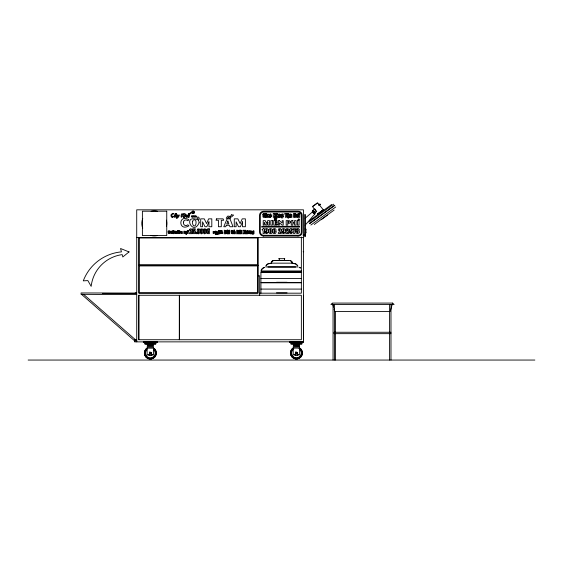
<?xml version="1.0" encoding="UTF-8"?>
<svg xmlns="http://www.w3.org/2000/svg" width="563" height="563" viewBox="0 0 563 563"><rect width="100%" height="100%" fill="white"/><g stroke="black" fill="none" stroke-linecap="round" stroke-linejoin="round"><path stroke-width="0.84" d="M138.801 339.728L138.843 295.272L301.36 295.272L301.36 339.728L138.801 339.728L138.801 295.272M179.393 295.272L179.358 339.728L179.358 295.364M301.332 215.249L301.325 232.505M215.228 233.476L215.552 233.645L215.221 233.518M220.548 232.702L220.872 232.864L220.541 232.737M150.701 352.466L149.751 352.719L149.589 354.943L147.126 354.943L147.126 348.166L153.579 348.166L153.579 354.943L151.102 354.943L151.102 353.071M314.161 211.589C313.69 212.42 313.922 210.463 313.675 211.737M192.532 216.706L193.088 216.178L192.652 216.572M136.373 293.112L136.64 294.576L81.072 294.343L81.079 292.95L136.506 293.063M295.744 352.818L296.595 353.677L296.947 352.473M194.193 216.783L194.404 216.171L194.524 216.678M247.565 230.914L246.861 230.95L246.693 233.173L246.524 230.95L245.792 230.95L246.087 233.821L247.593 233.807L247.868 230.534L247.488 230.872M292.063 263.034L291.571 261.331L289.938 260.578M193.756 216.354L193.609 216.769L193.763 216.248M172.25 231.189L171.539 231.224L171.37 233.04L171.201 231.224L170.455 231.224L170.673 233.518L172.285 233.554L172.559 230.879L172.179 231.161M390.49 310.593L392.573 303.084L332.43 303.084L330.889 304.477L394.114 304.477L392.573 303.084M261.133 270.226L262.562 268.291L264.371 267.277M261.323 270.261L262.245 268.804L264.455 267.404M320.136 212.392L320.854 211.871L321.22 212.448L320.868 211.864M265.799 265.919L268.03 263.709L271.359 263.16M297.827 265.919L295.596 263.709L292.267 263.16L292.007 261.577L289.973 260.444M266.222 265.44L267.003 264.526M305.16 225.158L314.773 214.06A1.576 1.576 0 0 0 315.027 212.16M82.501 294.146L81.98 294.745L134.993 341.157M153.425 345.605L147.281 345.605M299.488 345.534L293.344 345.534M305.16 218.226L312.873 211.582M312.768 206.234L317.286 202.954M314.858 208.88L312.951 210.266A1.576 1.576 0 0 0 312.606 212.469A1.576 1.576 0 0 0 314.808 212.821L316.716 211.435M317.764 213.806L322.944 210.041M317.419 214.06L323.296 209.788L317.736 202.947L312.627 206.663L314.323 209.274M317.497 214.412L323.542 210.02M309.671 220.478L331.734 204.453M321.03 212.575L320.854 211.871M308.834 222.202L333.627 204.186M309.495 223.511L334.668 205.221M309.615 223.68L334.788 205.389M310.889 225.031L335.682 207.015M314.281 224.489L334.119 210.076M321.17 219.718L327.448 215.15M319.707 212.652L321.396 211.547M320.263 213.074L320.671 212.807M320.727 211.962L321.199 212.462L320.819 211.892M267.531 264.146L270.627 263.308M293.189 347.082L299.643 346.928M147.126 346.217L153.579 346.217M293.189 346.146L299.643 346.146M305.195 233.328L305.934 232.983L305.934 229.028L305.195 228.684M312.986 218.74L313.359 218.585M305.195 232.674L305.934 232.42M147.126 347.153L153.579 347.153M273.646 260.444C271.69 260.19 271.486 262.801 270.993 263.16L292.633 263.16L292.19 263.21M273.688 260.578L272.049 261.331L271.556 263.034M302.831 235.017L304.928 235.017M263.618 236.08L298.031 236.08M136.718 237.607L303.443 237.607M303.168 251.703L303.724 251.703M274.681 260.416L288.946 260.416M274.674 260.556L288.953 260.556M292.999 263.308L296.096 264.146M138.801 265.222L258.079 265.222M138.801 265.567L258.079 265.567M265.652 266.918L297.975 266.918M267.981 267.024L295.645 267.024M260.972 270.951L301.247 270.951M260.972 271.999L301.747 271.999M301.205 272.203L260.929 272.203L260.929 282.626L301.205 282.626M258.079 275.821L259.677 275.821L259.677 295.272M260.929 278.53L301.205 278.53M276.461 282.281L287.074 282.281M301.205 282.767L260.929 282.767L260.929 293.182M260.929 289.086L301.205 289.086M276.461 292.837L287.074 292.837M136.274 293.119L134.951 293.182L136.492 293.203M259.677 293.182L301.36 293.182L301.36 237.023M303.443 295.272L303.443 339.728M390.258 311.423L334.739 311.423L334.049 308.925M390.982 332.261L334.021 332.261L334.021 333.655L390.982 333.655M289.389 341.945L303.443 341.945M143.326 342.015L157.38 342.015M289.389 342.248L303.443 342.248M143.326 342.311L157.38 342.311M291.05 343.071L301.782 343.071M144.987 343.141L155.719 343.141M291.317 343.212L301.515 343.212M145.254 343.282L155.451 343.282M144.522 343.472L156.183 343.472M290.585 343.402L302.247 343.402M144.951 344.373L155.754 344.373M291.015 344.303L301.817 344.303M147.126 344.746L153.579 344.746M293.189 344.676L299.643 344.676M28.15 360.053L534.85 360.053M102.367 293.386L135.254 293.527M313.704 212.997L313.64 212.983A1.576 1.569 0 0 1 312.528 211.871L314.773 214.06M305.195 229.338L305.934 229.591M150.546 352.347L151.004 352.698M299.256 267.277L300.515 267.904M299.171 267.404L300.389 268.002M296.912 352.508L295.765 352.628L295.652 354.873L293.189 354.873L293.189 348.096L299.643 348.096L299.643 354.873L297.165 354.873L297.088 352.818M83.535 294.287L135.894 340.129M296.624 264.526L297.405 265.44M320.319 212.258L320.741 212.758M320.361 212.223L320.783 212.73L320.46 212.16M320.41 212.195L320.819 212.708M150.849 352.579L150.532 353.747L149.652 353.071M320.502 212.124L320.987 212.596M319.939 204.003L320.467 204.735M319.833 204.08L320.361 204.812M315.322 209.52L316.251 210.794M320.762 211.934L321.128 212.504M314.534 209.119L316.237 211.779M332.663 303.921L333.585 307.257M390.982 304.477L390.982 360.053M389.596 304.477L389.596 360.053M335.407 311.423L335.407 332.261M335.407 334L335.407 360.053M334.436 304.477L334.436 360.053M333.05 304.477L333.05 360.053M305.16 214.609L305.16 236.566M304.928 214.376L304.928 236.798M299.27 344.303L299.27 344.676M293.562 344.303L293.562 344.676M284.54 260.416L284.54 258.677L279.206 258.677L279.206 260.416M258.079 237.607L258.079 293.182L138.801 293.182L138.801 237.607M157.183 342.015L143.53 342.015M153.206 344.373L153.206 344.746M147.499 344.373L147.499 344.746M263.618 236.059A4.223 4.223 0 0 1 259.466 232.033L259.494 215.263A4.223 4.223 0 0 1 263.618 211.238L298.031 211.209A4.018 4.018 0 0 1 302.183 215.263L302.155 232.026A3.85 3.85 0 0 1 298.031 236.052M301.339 232.505A3.026 3.026 0 0 1 298.517 235.25L263.646 235.271A3.406 3.406 0 0 1 260.296 232.005L260.317 215.284A3.406 3.406 0 0 1 263.646 212.04L298.045 212.019A3.202 3.202 0 0 1 301.353 215.249M166.388 220.161A12.506 12.506 0 0 1 166.388 226.629M157.541 235.475A12.506 12.506 0 0 1 151.074 235.475M142.756 228.177A12.506 12.506 0 0 1 142.756 218.606M151.074 211.315A12.506 12.506 0 0 1 157.541 211.315M299.389 347.85A5.954 5.954 0 0 1 300.98 356.829A5.954 5.954 0 0 1 291.859 356.829A5.954 5.954 0 0 1 293.443 347.85M299.847 349.574A4.849 4.849 0 0 1 299.847 356.428A4.849 4.849 0 0 1 292.985 356.428A4.849 4.849 0 0 1 292.985 349.574M298.622 354.275A2.548 2.548 0 0 1 294.21 354.275M299.059 348.42A5.292 5.292 0 0 1 300.473 356.4A5.292 5.292 0 0 1 292.366 356.4A5.292 5.292 0 0 1 293.773 348.42M299.417 347.8A6.003 6.003 0 0 1 301.015 356.858A6.003 6.003 0 0 1 291.817 356.858A6.003 6.003 0 0 1 293.414 347.8M153.333 347.913A5.954 5.954 0 0 1 154.916 356.9A6.003 6.003 0 0 1 145.754 356.928A6.003 6.003 0 0 1 147.351 347.871M147.379 347.913A5.954 5.954 0 0 0 145.796 356.9A5.954 5.954 0 0 0 154.916 356.9A6.003 6.003 0 0 0 153.354 347.871M153.783 349.644A4.849 4.849 0 0 1 153.783 356.499A4.849 4.849 0 0 1 146.922 356.499A4.849 4.849 0 0 1 146.922 349.644M152.559 354.345A2.548 2.548 0 0 1 148.146 354.345M154.093 349.327A5.292 5.292 0 0 1 154.093 356.815A5.292 5.292 0 0 1 146.612 356.815A5.292 5.292 0 0 1 146.612 349.327M209.387 229.254L209.38 233.659L208.31 233.659C208.493 233.286 206.347 234.299 206.748 232.547C205.27 229.113 208.317 230.204 208.303 229.261L207.536 228.951L209.38 228.662L209.387 229.254M213.166 231.71L213.152 233.413L214.496 232.765A1.499 1.499 0 0 0 214.594 231.998L214.081 231.414L213.166 231.71M219.373 231.998C216.368 235.193 218.817 227.417 219.373 231.984M222.237 230.943C222.132 233.708 220.837 230.26 222.237 230.943M192.525 216.206L192.328 216.776L192.525 216.206M221.35 232.026L220.379 232.35L220.661 231.104L221.301 231.309L220.661 232.146L221.35 232.026M266.939 232.266L266.672 232.822L266.369 232.195L264.955 232.195C266.721 236.608 270.852 229.704 267.108 228.627C265.567 228.17 264.504 229.542 264.976 230.992C265.004 232.723 267.502 230.921 266.939 232.266M283.9 232.266L283.639 232.822L283.337 232.195L281.922 232.195C283.689 236.608 287.82 229.704 284.076 228.627C282.535 228.17 281.472 229.542 281.936 230.992C281.972 232.723 284.47 230.921 283.9 232.266M291.395 232.266L291.127 232.822L290.825 232.195L289.41 232.195C291.177 236.608 295.308 229.704 291.564 228.627C290.022 228.17 288.96 229.542 289.431 230.992C289.459 232.723 291.958 230.921 291.395 232.266M253.301 230.957L252.231 231.435L252.372 233.342L253.273 233.188L253.195 233.884L252.252 233.715L252.808 234.292L254.004 233.687L254.019 230.957L253.301 230.957M271.676 216.03C267.904 221.878 269.797 208.725 271.676 216.03M298.404 216.03C298.854 217.501 296.237 217.965 296.173 216.495C294.794 213.729 298.51 214.728 297.982 213.504L298.559 213.504L298.404 216.03M262.879 214.334L262.942 216.79A0.915 0.915 0 0 0 263.378 217.29L265.229 217.332L265.229 215.228L264.033 215.228C264.35 220.583 263.54 211.097 264.209 214.855C267.172 214.989 263.055 211.751 262.879 214.334M215.094 232.603C215.376 233.849 215.692 230.788 215.094 232.603M283.302 216.593C282.563 219.471 280.163 217.36 282.07 216.91C279.677 216.678 281.416 212.772 283.302 214.116L283.302 216.593M185.931 216.734C187.388 219.69 187.563 211.906 185.213 215.777C186.297 211.442 183.988 215.186 184.087 217.353C185.473 217.656 186.466 213.278 185.931 216.734M219.598 231.956C220.45 233.941 219.859 229.866 219.598 231.956M272.182 231.9L271.999 232.927A1.274 1.274 0 0 1 271.289 233.462C267.481 234.855 267.988 226.713 271.64 228.881A1.035 1.035 0 0 1 272.112 229.507L272.182 231.9M276.025 231.9L275.849 232.927A1.274 1.274 0 0 1 275.131 233.462C271.324 234.855 271.838 226.713 275.49 228.881A1.035 1.035 0 0 1 275.961 229.507L276.025 231.9M219.669 230.83L220.098 230.563L219.669 230.83M218.958 231.126C218.55 232.498 218.184 230.274 218.958 231.126M187.247 216.241L187.789 217.374L189.442 216.868L188.239 216.987L188 216.248C191.434 215.784 187.761 213.06 187.247 216.241M219.014 232.09C218.557 233.532 218.05 231.034 219.014 232.076M237.903 231.238C237.459 232.603 237.389 229.922 237.903 231.238M214.25 232.315C213.476 235.017 213.461 230.112 214.25 232.315M183.566 222.111C182.694 224.771 185.783 226.854 187.796 224.806L188.908 225.833C178.175 232.083 178.14 213.504 188.908 219.725L187.796 220.752C186.423 219.31 183.489 219.802 183.566 222.111M195.389 232.111C195.84 234.299 191.997 234.208 192.602 232.04L193.672 232.04C194.221 234.588 194.847 229.345 192.715 231.442L192.715 228.747L195.234 228.747L195.234 229.676L193.637 229.676L193.637 230.415L195.115 230.549L195.389 232.111M296.103 231.611C295.406 235.228 301.747 233.026 298.805 230.753C300.459 229.795 298.425 227.874 297.046 228.669C295.272 229.261 297.004 230.76 296.103 231.611M194.995 216.34L194.749 216.776L194.995 216.34M195.467 216.34L195.192 216.762L195.467 216.34M195.938 216.34L195.664 216.762L195.938 216.34M171.771 215.678L172.158 216.917L173.58 216.438C172.102 219.739 168.999 214.447 172.559 213.49A1.872 1.872 0 0 1 173.242 213.363C175.762 214.77 171.131 212.849 171.771 215.678M193.229 216.516L193.637 216.22L193.243 216.459M208.31 232.28C207.346 235.264 208.148 226.72 208.31 232.28M217.219 232.61C216.164 234.201 215.657 231.196 217.17 231.632C216.621 231.534 216.171 233.258 217.219 232.61M279.48 214.116L280.698 214.475L280.74 217.332L279.762 217.332L279.621 214.623L279.459 217.332L278.481 217.332L278.481 214.116L279.48 214.116M290.67 214.116L291.887 214.475L291.93 217.332L290.951 217.332L290.811 214.623L290.649 217.332L289.671 217.332L289.671 214.116L290.67 214.116M174.614 216.361C175.6 217.923 175.874 212.723 174.614 216.361M175.55 216.459C176.113 219.098 177.324 215.538 176.289 214.609C173.714 213.433 173.144 219.577 175.55 216.459M189.576 229.753L189.555 230.471L190.597 230.471C192.082 228.064 189.457 232.596 189.457 233.659L192.279 233.659L192.279 232.737L190.604 232.737L192.152 230.767L192.124 229.169L190.336 228.754L189.576 229.753M238.691 231.104C238.48 238.445 237.509 228.627 237.438 233.807L236.65 233.807L236.65 230.239L238.318 230.351L238.691 231.104M180.237 232.688L179.745 233.49L178.175 233.554L178.175 230.64C180.681 229.957 179.717 231.836 180.237 232.688M191.547 216.016L191.828 217.142L196.332 216.818L196.037 215.72L191.547 216.016M253.28 232.568C252.597 233.983 253.266 229.591 253.28 232.568M266.932 214.813L266.911 215.362L267.833 215.362C268.938 213.708 266.158 216.375 267.129 217.248A0.83 0.83 0 0 0 267.784 217.367L269.121 217.332C270.17 215.699 268.284 212.575 266.932 214.813M275.961 214.813L275.94 215.362L276.855 215.362C277.96 213.708 275.18 216.375 276.151 217.248A0.83 0.83 0 0 0 276.806 217.367L278.143 217.332C279.192 215.699 277.306 212.575 275.961 214.813M287.151 214.813L287.13 215.362L288.045 215.362C289.15 213.708 286.37 216.375 287.341 217.248A0.83 0.83 0 0 0 287.996 217.367L289.333 217.332C290.381 215.699 288.495 212.575 287.151 214.813M297.517 231.484C297.165 234.623 298.883 230.872 297.517 231.484M179.435 232.66C178.971 233.983 178.943 231.358 179.435 232.66M274.244 218.768L276.602 218.838A1.21 1.21 0 0 0 276.996 218.12L274.983 217.888L274.244 218.768M279.544 229.591L279.522 230.309L278.256 230.309L278.389 229.275A1.203 1.203 0 0 1 279.044 228.705C282.007 227.698 282.028 231.548 279.818 232.653L281.366 232.653L281.366 233.469L278.256 233.469L278.256 232.786C278.671 232.582 281.183 228.824 279.544 229.591M287.031 229.591L287.01 230.309L285.744 230.309L285.877 229.275A1.203 1.203 0 0 1 286.532 228.705C289.495 227.698 289.516 231.548 287.306 232.653L288.861 232.653L288.861 233.469L285.744 233.469L285.744 232.786C286.159 232.582 288.678 228.824 287.031 229.591M215.903 232.259C216.656 233.012 214.911 233.765 214.763 232.589A1.372 1.372 0 0 1 214.989 232.062L215.882 231.752L215.903 232.259M231.09 230.978L231.224 233.546L233.103 233.807L233.103 231.843L232.062 231.843C232.399 236.376 231.428 228.55 232.35 231.456L233.103 231.456L232.927 230.492L231.506 230.33A0.852 0.852 0 0 0 231.14 230.767L231.09 230.978M266.939 230.703C265.729 232.245 267.01 227.058 266.939 230.703M283.9 230.703C282.689 232.245 283.977 227.058 283.9 230.703M291.395 230.703C290.184 232.245 291.465 227.058 291.395 230.703M179.4 231.456C178.95 232.568 178.95 230.38 179.4 231.456M226.333 232.892L226.178 233.455A0.823 0.823 0 0 1 225.643 233.793L224.299 233.807L224.299 230.239L226.157 230.506L226.333 232.892M177.479 217.072C176.888 217.698 175.367 218.726 177.268 218.198C179.836 216.579 179.696 212.364 178.063 216.678C178.302 213.518 176.184 214.728 177.479 217.072M197.346 229.648C195.952 239.613 204.805 228.627 197.873 228.859A1.091 1.091 0 0 0 197.409 229.401L197.346 229.648M200.463 229.648C199.077 239.613 207.93 228.627 200.998 228.859A1.091 1.091 0 0 0 200.534 229.401L200.463 229.648M203.588 229.648C202.201 239.613 211.055 228.627 204.123 228.859A1.091 1.091 0 0 0 203.658 229.401L203.588 229.648M282.323 215.967C281.655 217.487 282.394 212.265 282.323 215.967M168.084 231.217L169.322 232.941L168.02 232.568C168.436 235.102 171.926 232.23 168.809 231.33C170.849 232.04 169.597 229.627 168.084 231.217M288.868 222.026L287.792 222.857L287.792 221.301L288.699 221.484L288.868 222.026M318.686 204.897L319.397 205.586L318.7 204.862M268.143 216.466C267.692 217.733 268.023 214.531 268.143 216.466M277.165 216.466C276.7 217.768 277.059 214.51 277.165 216.466M288.355 216.466C287.89 217.768 288.249 214.51 288.355 216.466M313.492 211.484C314.07 212.934 314.633 210.309 313.492 211.484M270.437 214.693L270.55 216.818L270.437 214.693M297.165 214.693L297.278 216.818L297.165 214.693M199.126 222.779C192.975 236.749 182.102 213.898 197.712 219.725L198.141 218.775L197.085 218.458L196.959 217.522C198.76 215.502 200.456 219.464 198.218 220.224A3.688 3.688 0 0 1 199.07 222.061L199.126 222.779M233.511 231.442C236.073 230.689 231.161 234.447 235.25 233.807C236.27 232.547 234.715 229.669 233.511 231.442M191.934 216.326L191.976 216.79L191.948 216.283M188.915 215.235L188.07 215.932L188.521 214.996L188.915 215.235M198.45 229.676C197.078 237.649 200.914 229 198.45 229.676M201.575 229.676C200.203 237.649 204.038 229 201.575 229.676M204.693 229.676C203.32 237.649 207.163 229 204.693 229.676M270.303 229.43C269.248 236.087 272.401 230.985 270.303 229.43M274.153 229.43C273.097 236.087 276.25 230.985 274.153 229.43M290.529 222.047L289.945 223.117L287.792 223.469L287.792 225.087L286.18 225.087L286.18 220.626L289.466 220.717L290.529 222.047M215.214 231.316L216.016 231.224L215.214 231.316M249.895 230.936C250.69 233.497 247.108 235.447 248.03 231.287A0.711 0.711 0 0 1 248.403 230.964L249.895 230.936M180.646 231.625C183.235 231.02 178.295 234.088 182.412 233.554L182.208 231.351L180.646 231.625M184.249 213.715C181.082 214.51 186.81 221.111 182.039 215.509C181.23 220.478 180.251 213.947 182.257 213.412C181.687 216.952 183.285 213.131 184.249 213.715M227.741 232.906L227.424 233.075L227.41 230.95L226.671 230.95L226.706 233.49L227.199 233.863L228.479 233.807L228.479 230.95L227.741 230.95L227.741 232.906M240.091 232.906L239.831 233.152L239.754 230.95L239.022 230.95L239.057 233.49L239.549 233.863L240.823 233.807L240.823 230.95L240.091 230.95L240.091 232.906M135.458 340.714L135.859 340.819L135.479 340.657M249.001 233.103L248.832 231.421L249.001 233.103M220.661 231.484L220.949 231.196L220.661 231.484M193.595 212.075L193.616 213.025L193.032 212.476L192.539 213.025L192.539 211.695L193.595 212.075M250.831 231.696L250.802 233.807L250.071 233.807L250.071 230.957L251.351 230.893L251.844 231.259L251.872 233.807L251.14 233.807L250.831 231.696M298.01 230.056C297.264 231.548 297.75 227.853 298.01 230.056M174.614 231.21C173.453 237.67 170.962 229.662 174.614 231.21M184.587 232.111L184.573 233.554L183.827 233.554L183.827 231.224L184.53 231.224L184.53 231.639L185.072 231.175L184.587 232.111M173.707 232.983L173.538 231.604L173.707 232.983M186.353 232.983L186.184 231.604L186.353 232.983M192.68 221.336L192.588 221.892A7.917 7.917 0 0 0 192.68 224.011L193.306 225.432A1.309 1.309 0 0 0 194.305 225.869A1.309 1.309 0 0 0 195.305 225.432L195.924 224.011A7.917 7.917 0 0 0 196.023 221.892C196.29 219.528 192.926 218.74 192.68 221.336M175.565 231.829L175.543 233.554L174.797 233.554L174.797 231.224L176.092 231.175L176.592 231.477L176.627 233.554L177.232 233.603L178.182 230.598L177.563 230.598L176.613 233.603L175.881 233.554L175.621 231.759M193.278 212.089C192.757 212.8 192.842 211.378 193.278 212.089M185.318 231.597C185.15 237.431 189.583 229.479 185.318 231.597M284.322 258.853L284.73 258.523L284.322 258.853M225.545 232.934C224.531 233.87 225.643 227.762 225.545 232.934M234.236 232.646C233.976 234.475 235.172 232.047 234.236 232.646M295.793 229.725L294.885 233.469L293.478 233.469L294.484 229.542L293.084 229.542L293.084 228.684L295.793 228.684L295.793 229.725M190.97 213.011L189.604 213.49A2.822 2.822 0 0 0 190.393 212.751L190.97 213.011M244.419 232.653L244.103 233.807L243.286 233.807L243.948 231.886L243.329 230.239L244.173 230.239L244.441 231.252L244.722 230.239L245.545 230.239L244.912 231.907L245.581 233.807L244.757 233.807L244.419 232.653M181.385 232.603C181.145 234.117 182.313 232.09 181.385 232.603M239.845 230.133L239.641 230.739L240.507 230.133L239.845 230.133M279.03 258.501L279.438 258.91L279.051 258.494M227.853 221.027L226.769 223.94L228.845 223.94L227.853 221.027M226.291 225.291L225.756 226.727L223.792 226.727L227.1 218.845L230 218.845L233.019 226.727L229.908 226.727L229.359 225.291L226.291 225.291M267.868 222.301L266.672 225.087L265.623 225.087L264.258 222.301L264.258 225.087L263.217 225.087L263.217 220.626L265.236 220.626L266.538 223.307L267.699 220.626L269.487 220.626L269.487 225.087L267.868 225.087L267.868 222.301M208.943 221.808L206.818 226.727L204.967 226.727L202.546 221.808L202.546 226.727L200.702 226.727L200.702 218.845L204.278 218.845L206.586 223.588L208.648 218.845L211.801 218.845L211.801 226.727L208.943 226.727L208.943 221.808M242.519 221.808L240.394 226.727L238.543 226.727L236.122 221.808L236.122 226.727L234.278 226.727L234.278 218.845L237.853 218.845L240.162 223.588L242.224 218.845L245.384 218.845L245.384 226.727L242.519 226.727L242.519 221.808M216.621 218.845L216.037 220.267L218.416 220.267L218.416 226.727L221.301 226.727L221.301 220.267L223.694 220.267L223.11 218.845L216.621 218.845M277.496 224.341L277.158 225.087L273.731 225.087L273.731 220.626L276.919 220.626L277.242 221.428L275.342 221.428L275.342 222.434L277.242 222.434L277.242 223.215L275.342 223.215L275.342 224.278L277.496 224.341M312.958 210.78L313.338 211.681L314.794 212.321L314.414 211.428L312.958 210.78M228.402 217.212L227.748 218.219L226.213 218.219L227.635 216.15L229.176 216.15L230.605 218.219L229.078 218.219L228.402 217.212M275.384 219.704L275.011 220.267L274.146 220.267L274.948 219.098L275.821 219.098L276.623 220.267L275.764 220.267L275.384 219.704M298.481 219.098L297.75 220.267L298.587 220.267L299.734 219.218L298.481 219.098M231.4 214.855L230.105 216.924L231.576 216.924L233.617 215.073L231.4 214.855M288.207 213.651L287.552 213.926L287.974 213.342L288.833 213.926L288.207 213.651M149.772 352.058L149.343 353.655L150.94 354.085L151.363 352.487L149.772 352.058M295.835 351.988L295.406 353.585L297.004 354.014L297.426 352.417L295.835 351.988M221.372 230.689C220.33 231.33 220.633 229.915 221.372 230.689M176.641 214.13L175.811 213.841C173.756 215.291 176.388 212.033 176.641 214.13M189.865 214.13L189.041 213.841C186.979 215.291 189.618 212.033 189.865 214.13M263.568 228.684L262.006 229.451C262.886 230.19 263.625 231.428 262.984 233.469L264.406 233.469L264.406 228.684L263.568 228.684M129.026 251.921L122.811 256.967L122.178 254.61A36.039 36.039 0 0 0 91.171 286.356L87.863 280.592L83.289 280.853A45.16 45.16 0 0 1 121.446 251.872L120.545 248.508L129.026 251.921M222.828 233.117L215.425 234.637L215.362 234.271L222.828 233.117M222.772 232.843L215.333 234.159L215.284 233.786L222.772 232.843M136.647 339.728L134.564 339.799L134.634 341.882L303.443 341.811L303.443 209.823L136.718 209.823L136.718 341.811L136.647 339.728M166.747 211.209L142.39 211.209L142.39 235.573L166.747 235.573L166.747 211.209M276.996 213.342L276.334 213.342L277.327 213.849L276.996 213.342M266.609 213.405L265.595 213.405L265.595 213.919L266.609 213.919L266.609 213.405M274.272 213.405L273.252 213.405L273.252 217.332L274.272 217.332L274.272 215.685L274.582 217.332L275.603 217.332L275.603 213.405L274.582 213.405L274.582 214.813L274.272 213.405M286.968 213.405L284.737 213.405L284.737 214.193L285.342 214.193L285.342 217.332L286.363 217.332L286.363 214.193L286.968 214.193L286.968 213.405M294.379 213.405L293.527 213.405L293.527 217.332L294.379 217.332L294.379 215.545L294.913 217.332L295.807 217.332L295.807 213.405L294.956 213.405L294.956 215.172L294.379 213.405M299.734 213.405L298.721 213.405L298.721 213.919L299.734 213.919L299.734 213.405M266.609 214.116L265.595 214.116L265.595 217.332L266.609 217.332L266.609 214.116M299.734 214.116L298.721 214.116L298.721 217.332L299.734 217.332L299.734 214.116M288.545 217.628L288.003 217.628L288.003 218.148L288.545 218.148L288.545 217.628M272.415 220.626L270.803 220.626L270.803 225.087L272.415 225.087L272.415 220.626M279.255 220.626L278.354 220.626L278.354 225.087L279.368 225.087L279.368 222.8L282.225 225.087L283.224 225.087L283.224 220.626L282.183 220.626L282.183 222.997L279.255 220.626M292.866 220.626L291.254 220.626L291.254 225.087L292.866 225.087L292.866 223.215L294.519 223.215L294.519 225.087L296.131 225.087L296.131 220.626L294.519 220.626L294.519 222.434L292.866 222.434L292.866 220.626M299.059 220.626L297.447 220.626L297.447 225.087L299.059 225.087L299.059 220.626M299.537 226.326L261.746 226.326L261.746 227.086L299.537 227.086L299.537 226.326M227.67 230.133L226.995 230.133L227.86 230.739L227.67 230.133M234.44 230.133L233.765 230.133L234.623 230.739L234.44 230.133M229.605 230.239L228.874 230.239L228.874 230.767L229.605 230.767L229.605 230.239M241.949 230.366L241.217 230.366L241.034 231.541L241.26 233.61L242.146 233.863L241.949 230.366M173.636 230.549L172.954 230.549L173.826 231.048L173.636 230.549M188.246 230.64L187.5 230.64L187.5 231.069L188.246 231.069L188.246 230.64M229.605 230.957L228.874 230.957L228.874 233.807L229.605 233.807L229.605 230.957M188.246 231.224L187.5 231.224L187.5 233.554L188.246 233.554L188.246 231.224M196.874 232.512L195.833 232.512L195.833 233.659L196.874 233.659L196.874 232.512M186.557 233.835L185.811 233.835L185.811 234.264L186.557 234.264L186.557 233.835M257.734 237.959L139.145 237.959L139.145 264.877L257.734 264.877L257.734 237.959M257.734 265.919L139.145 265.919L139.145 292.837L257.734 292.837L257.734 265.919M192.377 213.398A1.267 1.267 0 0 0 194.341 212.427A1.267 1.267 0 0 0 192.518 211.216A1.267 1.267 0 0 0 192.377 213.398M192.426 213.335A1.182 1.182 0 0 0 194.263 212.42A1.182 1.182 0 0 0 192.553 211.287A1.182 1.182 0 0 0 192.426 213.335"/></g></svg>
